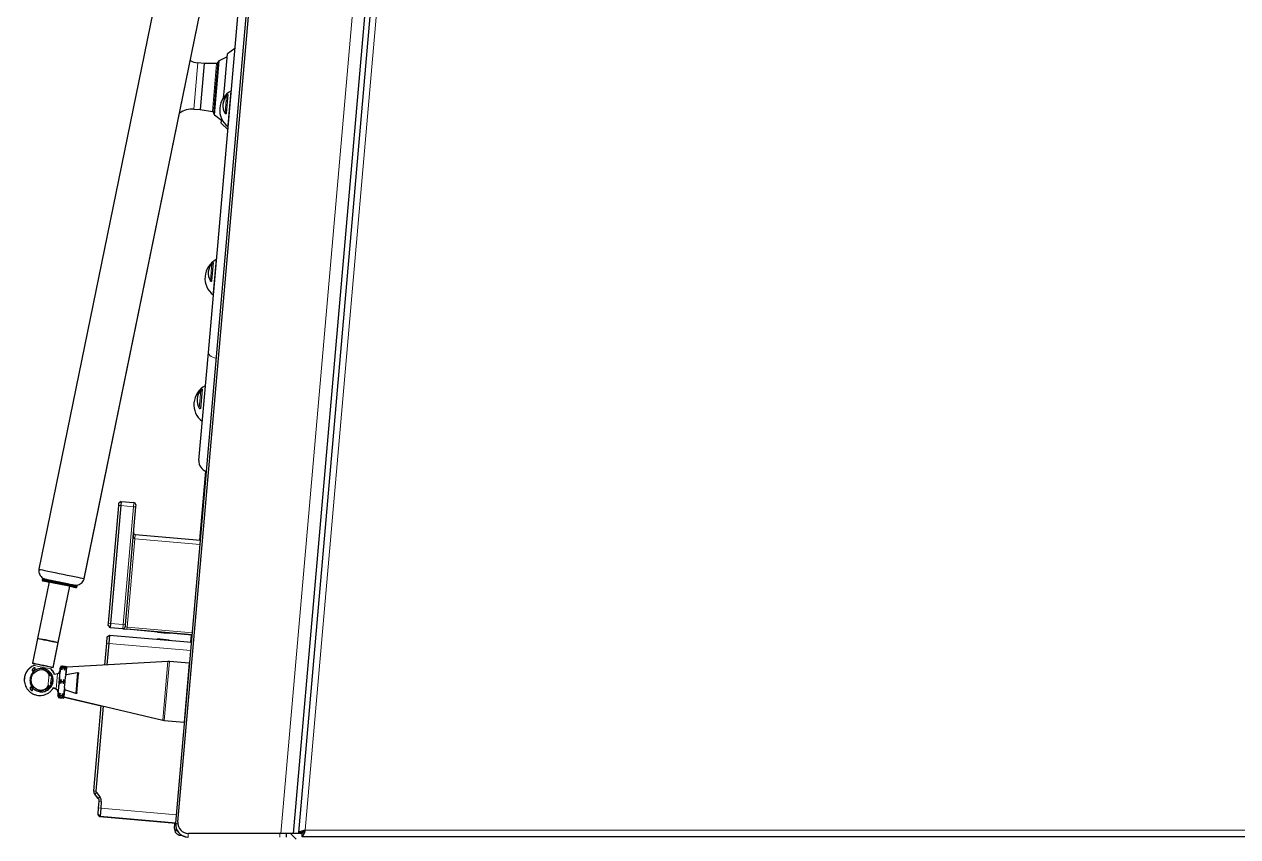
# Model space of a CAD drawing. Header units: millimetres. Extents: x -218071 to -203542, y 15363 to 51382.
# Drawn here: x -218069.8 to -218012.3, y 50829.3 to 50867.7 of the extents above; entities that cross this region are included whole.
import ezdxf

# ---------------------------------------------------------------- set-up
doc = ezdxf.new("R2010")
doc.units = ezdxf.units.MM
doc.header["$LTSCALE"] = 4
doc.layers.add('TPF-EQUIPEMENT', color=7, linetype='Continuous')

msp = doc.modelspace()

# ---------------------------------------------------------------- linework, layer by layer
at = {"layer": 'TPF-EQUIPEMENT', "color": 8, "linetype": 'Continuous', "lineweight": 18}
for p, q in [((-218057.666, 50829.426), (-218050.594, 50910.261)), ((-218056.512, 50829.592), (-218050.008, 50903.934)), ((-218061.59, 50865.913), (-218061.782, 50863.721)), ((-218060.906, 50863.607), (-218060.707, 50865.874)), ((-218060.588, 50866.013), (-218060.7, 50864.731)), ((-218060.7, 50864.731), (-218060.812, 50863.449)), ((-218060.304, 50863.523), (-218060.229, 50864.377)), ((-218060.168, 50862.966), (-218060.028, 50864.566)), ((-218060.174, 50862.891), (-218060.168, 50862.966)), ((-218060.863, 50855.018), (-218060.725, 50856.596)), ((-218060.998, 50855.591), (-218060.925, 50856.422)), ((-218060.871, 50854.922), (-218060.863, 50855.018)), ((-218061.526, 50849.556), (-218061.45, 50850.422)), ((-218061.389, 50849.009), (-218061.248, 50850.619)), ((-218061.394, 50848.945), (-218061.389, 50849.009)), ((-218064.644, 50844.898), (-218064.626, 50845.097)), ((-218065.242, 50844.95), (-218065.341, 50844.959)), ((-218064.644, 50844.898), (-218065.242, 50844.95)), ((-218065.132, 50839.319), (-218064.644, 50844.898)), ((-218064.644, 50844.898), (-218064.544, 50844.889)), ((-218064.575, 50843.386), (-218064.941, 50839.202)), ((-218064.575, 50843.386), (-218064.558, 50843.585)), ((-218061.487, 50843.116), (-218064.575, 50843.386)), ((-218065.829, 50839.38), (-218065.73, 50839.372)), ((-218065.73, 50839.372), (-218065.132, 50839.319)), ((-218065.149, 50839.12), (-218065.132, 50839.319)), ((-218065.132, 50839.319), (-218065.032, 50839.311)), ((-218065.15, 50839.111), (-218065.149, 50839.12)), ((-218064.941, 50839.202), (-218065.041, 50839.211)), ((-218064.951, 50839.094), (-218064.95, 50839.103)), ((-218064.95, 50839.103), (-218064.941, 50839.202)), ((-218064.941, 50839.202), (-218061.853, 50838.932)), ((-218065.912, 50838.434), (-218065.812, 50838.425)), ((-218061.927, 50838.085), (-218065.812, 50838.425)), ((-218063.255, 50834.794), (-218063.012, 50837.572)), ((-218062.94, 50837.571), (-218063.184, 50834.782)), ((-218068.541, 50837.206), (-218068.542, 50837.206)), ((-218068.258, 50836.818), (-218068.243, 50836.995)), ((-218067.801, 50837.297), (-218067.831, 50836.958)), ((-218067.375, 50836.051), (-218067.288, 50837.045)), ((-218062.244, 50834.7), (-218062, 50837.489)), ((-218068.696, 50836.377), (-218068.657, 50836.816)), ((-218068.657, 50836.816), (-218068.645, 50836.958)), ((-218068.543, 50836.788), (-218068.566, 50836.518)), ((-218068.306, 50836.271), (-218068.258, 50836.818)), ((-218068.307, 50836.262), (-218068.306, 50836.271)), ((-218067.895, 50836.23), (-218067.924, 50835.897)), ((-218067.924, 50835.897), (-218067.924, 50835.888)), ((-218066.424, 50831.435), (-218066.524, 50831.443)), ((-218066.524, 50831.435), (-218066.524, 50831.435)), ((-218066.401, 50831.362), (-218066.478, 50831.297)), ((-218066.474, 50831.293), (-218066.478, 50831.289)), ((-218066.308, 50831.094), (-218066.312, 50831.09)), ((-218066.235, 50831.163), (-218066.311, 50831.099)), ((-218066.166, 50830.945), (-218066.265, 50830.953)), ((-218066.193, 50830.629), (-218066.293, 50830.637)), ((-218066.193, 50830.629), (-218062.607, 50830.315)), ((-218062.538, 50829.904), (-218062.642, 50829.913)), ((-217955.169, 50829.592), (-218056.512, 50829.592)), ((-218062.045, 50829.426), (-218062.045, 50829.261)), ((-218057.704, 50829.261), (-218057.704, 50829.426)), ((-218056.762, 50829.426), (-218056.759, 50829.464))]:
    msp.add_line(p, q, dxfattribs=at)
at = {"layer": 'TPF-EQUIPEMENT', "color": 7, "linetype": 'Continuous', "lineweight": 25}
for p, q in [((-218062.642, 50829.913), (-218055.652, 50909.813)), ((-218062.537, 50829.97), (-218055.552, 50909.805)), ((-218057.063, 50829.426), (-218050.463, 50904.868)), ((-218050.307, 50903.96), (-218056.824, 50829.47)), ((-218060.476, 50884.214), (-218069.127, 50841.937)), ((-218066.972, 50841.487), (-218058.321, 50883.764)), ((-218066.971, 50841.496), (-218058.32, 50883.773)), ((-218061.094, 50852.203), (-218059.077, 50875.251)), ((-218060.338, 50864.699), (-218060.194, 50866.343)), ((-218059.835, 50866.589), (-218060.194, 50866.343)), ((-218061.288, 50865.887), (-218061.59, 50865.913)), ((-218061.288, 50865.887), (-218061.48, 50863.695)), ((-218060.707, 50865.874), (-218061.288, 50865.887)), ((-218060.737, 50864.734), (-218060.63, 50865.952)), ((-218060.207, 50866.193), (-218060.588, 50866.013)), ((-218060.843, 50863.517), (-218060.737, 50864.734)), ((-218060.377, 50864.259), (-218060.338, 50864.699)), ((-218060.176, 50864.41), (-218060.254, 50863.522)), ((-218061.782, 50863.721), (-218061.48, 50863.695)), ((-218061.48, 50863.695), (-218060.906, 50863.607)), ((-218060.812, 50863.449), (-218060.469, 50863.205)), ((-218060.482, 50863.055), (-218060.465, 50863.253)), ((-218060.482, 50863.055), (-218060.171, 50862.751)), ((-218060.872, 50856.457), (-218060.948, 50855.593)), ((-218061.541, 50847.091), (-218061.094, 50852.203)), ((-218061.397, 50850.454), (-218061.476, 50849.554)), ((-218061.506, 50843.318), (-218061.221, 50846.58)), ((-218065.341, 50844.959), (-218065.332, 50845.059)), ((-218065.224, 50845.149), (-218065.332, 50845.059)), ((-218065.224, 50845.149), (-218065.242, 50844.95)), ((-218065.224, 50845.149), (-218064.626, 50845.097)), ((-218065.829, 50839.38), (-218065.341, 50844.959)), ((-218065.242, 50844.95), (-218065.73, 50839.372)), ((-218064.544, 50844.889), (-218065.032, 50839.311)), ((-218064.536, 50844.989), (-218064.544, 50844.889)), ((-218064.558, 50843.585), (-218061.47, 50843.315)), ((-218068.636, 50841.342), (-218069.184, 50838.664)), ((-218068.964, 50841.428), (-218068.966, 50841.421)), ((-218068.966, 50841.421), (-218068.95, 50841.397)), ((-218068.956, 50841.474), (-218068.965, 50841.43)), ((-218068.965, 50841.43), (-218068.95, 50841.406)), ((-218068.932, 50841.491), (-218068.956, 50841.474)), ((-218068.88, 50841.486), (-218068.932, 50841.491)), ((-218068.205, 50838.455), (-218067.657, 50841.133)), ((-218068.204, 50838.464), (-218067.656, 50841.141)), ((-218067.657, 50841.133), (-218067.658, 50841.133)), ((-218067.325, 50841.163), (-218067.376, 50841.179)), ((-218067.344, 50841.068), (-218067.32, 50841.084)), ((-218067.343, 50841.077), (-218067.319, 50841.093)), ((-218067.31, 50841.137), (-218067.325, 50841.163)), ((-218067.32, 50841.084), (-218067.311, 50841.128)), ((-218067.319, 50841.093), (-218067.31, 50841.137)), ((-218067.311, 50841.128), (-218067.312, 50841.129)), ((-218067.312, 50841.128), (-218067.311, 50841.128)), ((-218065.839, 50839.272), (-218065.838, 50839.281)), ((-218065.838, 50839.281), (-218065.829, 50839.38)), ((-218065.838, 50839.281), (-218065.747, 50839.172)), ((-218065.73, 50839.372), (-218065.747, 50839.172)), ((-218065.032, 50839.311), (-218065.041, 50839.211)), ((-218065.912, 50838.434), (-218065.886, 50838.733)), ((-218065.886, 50838.733), (-218065.778, 50838.824)), ((-218065.839, 50839.272), (-218065.748, 50839.164)), ((-218065.778, 50838.824), (-218065.812, 50838.425)), ((-218065.778, 50838.824), (-218061.892, 50838.484)), ((-218065.747, 50839.172), (-218065.748, 50839.164)), ((-218065.15, 50839.111), (-218065.748, 50839.164)), ((-218065.149, 50839.12), (-218065.747, 50839.172)), ((-218065.15, 50839.111), (-218064.951, 50839.094)), ((-218065.149, 50839.12), (-218064.95, 50839.103)), ((-218063.31, 50838.95), (-218064.951, 50839.094)), ((-218061.862, 50838.832), (-218064.95, 50839.103)), ((-218061.863, 50838.824), (-218063.105, 50838.932)), ((-218061.929, 50838.487), (-218061.899, 50838.827)), ((-218069.184, 50838.664), (-218069.425, 50837.488)), ((-218068.446, 50837.279), (-218068.205, 50838.455)), ((-218068.445, 50837.288), (-218068.204, 50838.464)), ((-218068.205, 50838.455), (-218068.206, 50838.456)), ((-218066.003, 50837.4), (-218065.912, 50838.434)), ((-218065.812, 50838.425), (-218065.902, 50837.406)), ((-218063.012, 50837.572), (-218067.801, 50837.297)), ((-218062, 50837.489), (-218062.94, 50837.571)), ((-218069.424, 50837.488), (-218069.425, 50837.479)), ((-218069.365, 50837.383), (-218069.422, 50837.352)), ((-218069.366, 50837.375), (-218069.366, 50837.375)), ((-218068.483, 50837.134), (-218068.543, 50837.207)), ((-218068.243, 50836.995), (-218068.381, 50836.956)), ((-218068.123, 50837.252), (-218068.15, 50836.946)), ((-218068.114, 50837.272), (-218068.123, 50837.252)), ((-218068.109, 50837.284), (-218068.114, 50837.272)), ((-218068.113, 50837.271), (-218068.078, 50837.274)), ((-218068.097, 50837.288), (-218068.073, 50837.324)), ((-218068.07, 50837.36), (-218068.095, 50837.306)), ((-218068.073, 50837.324), (-218068.084, 50837.273)), ((-218068.078, 50837.274), (-218068.03, 50837.269)), ((-218068.07, 50837.36), (-218068.077, 50837.336)), ((-218068.073, 50837.324), (-218068.026, 50837.32)), ((-218068.07, 50837.36), (-218068.023, 50837.355)), ((-218068.025, 50837.169), (-218068.03, 50837.269)), ((-218068.017, 50837.266), (-218068.03, 50837.269)), ((-218068.022, 50837.268), (-218068.026, 50837.32)), ((-218068.014, 50837.298), (-218068.026, 50837.32)), ((-218068.025, 50837.169), (-218068.003, 50837.267)), ((-218068.025, 50837.169), (-218068.017, 50837.266)), ((-218068.015, 50837.301), (-218068.023, 50837.355)), ((-218068.022, 50837.352), (-218068.023, 50837.355)), ((-218068.014, 50837.304), (-218068.022, 50837.352)), ((-218068.003, 50837.267), (-218068.017, 50837.266)), ((-218068.016, 50837.273), (-218068.014, 50837.298)), ((-218068.014, 50837.296), (-218068.015, 50837.299)), ((-218067.997, 50837.35), (-218068.014, 50837.304)), ((-218067.999, 50837.317), (-218068.014, 50837.298)), ((-218068.014, 50837.296), (-218068.014, 50837.304)), ((-218068.014, 50837.296), (-218068.013, 50837.299)), ((-218068.013, 50837.301), (-218067.996, 50837.353)), ((-218068.011, 50837.267), (-218067.999, 50837.317)), ((-218068.003, 50837.267), (-218067.911, 50837.259)), ((-218067.999, 50837.317), (-218067.906, 50837.309)), ((-218067.996, 50837.353), (-218067.997, 50837.35)), ((-218067.996, 50837.353), (-218067.903, 50837.345)), ((-218067.906, 50837.159), (-218067.911, 50837.259)), ((-218067.897, 50837.256), (-218067.911, 50837.259)), ((-218067.903, 50837.257), (-218067.906, 50837.309)), ((-218067.895, 50837.288), (-218067.906, 50837.309)), ((-218067.906, 50837.159), (-218067.884, 50837.257)), ((-218067.906, 50837.159), (-218067.897, 50837.256)), ((-218067.895, 50837.29), (-218067.903, 50837.345)), ((-218067.903, 50837.342), (-218067.903, 50837.345)), ((-218067.894, 50837.293), (-218067.903, 50837.342)), ((-218067.897, 50837.263), (-218067.895, 50837.288)), ((-218067.884, 50837.257), (-218067.897, 50837.256)), ((-218067.879, 50837.307), (-218067.895, 50837.288)), ((-218067.895, 50837.285), (-218067.894, 50837.293)), ((-218067.895, 50837.285), (-218067.895, 50837.289)), ((-218067.895, 50837.285), (-218067.894, 50837.289)), ((-218067.877, 50837.339), (-218067.894, 50837.293)), ((-218067.893, 50837.29), (-218067.876, 50837.343)), ((-218067.892, 50837.256), (-218067.879, 50837.307)), ((-218067.884, 50837.257), (-218067.822, 50837.251)), ((-218067.879, 50837.307), (-218067.818, 50837.301)), ((-218067.876, 50837.343), (-218067.877, 50837.339)), ((-218067.876, 50837.343), (-218067.815, 50837.337)), ((-218067.851, 50836.92), (-218067.835, 50837.109)), ((-218067.835, 50837.109), (-218067.822, 50837.251)), ((-218067.831, 50836.958), (-218067.288, 50837.045)), ((-218067.822, 50837.251), (-218067.82, 50837.278)), ((-218067.82, 50837.278), (-218067.818, 50837.301)), ((-218067.818, 50837.301), (-218067.815, 50837.337)), ((-218067.321, 50836.1), (-218067.243, 50836.986)), ((-218068.15, 50836.946), (-218068.233, 50835.997)), ((-218068.134, 50836.632), (-218068.086, 50836.627)), ((-218068.064, 50836.725), (-218068.086, 50836.627)), ((-218068.082, 50836.526), (-218068.086, 50836.627)), ((-218068.082, 50836.526), (-218068.064, 50836.725)), ((-218068.082, 50836.526), (-218068.059, 50836.625)), ((-218068.059, 50836.625), (-218068.064, 50836.725)), ((-218068.059, 50836.625), (-218067.967, 50836.617)), ((-218067.945, 50836.715), (-218067.967, 50836.617)), ((-218067.962, 50836.515), (-218067.967, 50836.617)), ((-218067.962, 50836.515), (-218067.945, 50836.715)), ((-218067.962, 50836.515), (-218067.94, 50836.615)), ((-218067.94, 50836.615), (-218067.945, 50836.715)), ((-218067.94, 50836.615), (-218067.879, 50836.609)), ((-218067.902, 50836.339), (-218067.879, 50836.609)), ((-218067.879, 50836.609), (-218067.857, 50836.858)), ((-218067.851, 50836.92), (-218067.857, 50836.858)), ((-218069.663, 50836.248), (-218069.669, 50836.256)), ((-218068.439, 50836.326), (-218068.307, 50836.262)), ((-218068.435, 50836.333), (-218068.306, 50836.271)), ((-218068.233, 50835.997), (-218068.234, 50835.988)), ((-218068.234, 50835.988), (-218068.228, 50835.965)), ((-218068.233, 50835.997), (-218068.228, 50835.976)), ((-218068.228, 50835.976), (-218068.224, 50835.963)), ((-218068.221, 50835.939), (-218068.201, 50835.864)), ((-218068.217, 50835.965), (-218068.196, 50835.917)), ((-218068.205, 50835.904), (-218068.201, 50835.864)), ((-218068.201, 50835.864), (-218068.153, 50835.86)), ((-218068.196, 50835.917), (-218068.149, 50835.913)), ((-218068.144, 50835.963), (-218068.192, 50835.968)), ((-218068.191, 50835.979), (-218068.143, 50835.974)), ((-218068.135, 50835.916), (-218068.152, 50835.863)), ((-218068.152, 50835.863), (-218068.136, 50835.909)), ((-218068.134, 50835.932), (-218068.149, 50835.913)), ((-218068.144, 50835.963), (-218068.131, 50835.964)), ((-218068.121, 50836.074), (-218068.143, 50835.974)), ((-218068.13, 50835.972), (-218068.143, 50835.974)), ((-218068.136, 50835.909), (-218068.135, 50835.916)), ((-218068.136, 50835.909), (-218068.127, 50835.861)), ((-218068.127, 50835.861), (-218068.135, 50835.916)), ((-218068.122, 50835.911), (-218068.134, 50835.932)), ((-218068.117, 50835.961), (-218068.131, 50835.964)), ((-218068.13, 50835.972), (-218068.121, 50836.074)), ((-218068.13, 50835.972), (-218068.116, 50835.972)), ((-218068.126, 50835.858), (-218068.034, 50835.85)), ((-218068.122, 50835.911), (-218068.029, 50835.903)), ((-218068.116, 50835.972), (-218068.121, 50836.074)), ((-218068.025, 50835.953), (-218068.117, 50835.961)), ((-218068.116, 50835.972), (-218068.024, 50835.964)), ((-218068.015, 50835.905), (-218068.033, 50835.853)), ((-218068.033, 50835.853), (-218068.016, 50835.899)), ((-218068.014, 50835.922), (-218068.029, 50835.903)), ((-218068.025, 50835.953), (-218068.011, 50835.954)), ((-218068.002, 50836.063), (-218068.024, 50835.964)), ((-218068.011, 50835.961), (-218068.024, 50835.964)), ((-218068.016, 50835.899), (-218068.015, 50835.905)), ((-218068.016, 50835.899), (-218068.008, 50835.851)), ((-218068.007, 50835.851), (-218068.015, 50835.905)), ((-218068.002, 50835.9), (-218068.014, 50835.922)), ((-218068.011, 50835.961), (-218068.002, 50836.063)), ((-218068.011, 50835.961), (-218067.997, 50835.962)), ((-218067.998, 50835.951), (-218068.011, 50835.954)), ((-218068.007, 50835.847), (-218067.946, 50835.842)), ((-218067.997, 50835.962), (-218068.002, 50836.063)), ((-218068.002, 50835.9), (-218067.941, 50835.895)), ((-218067.937, 50835.945), (-218067.998, 50835.951)), ((-218067.997, 50835.962), (-218067.936, 50835.956)), ((-218067.946, 50835.842), (-218067.941, 50835.895)), ((-218067.941, 50835.895), (-218067.939, 50835.918)), ((-218067.939, 50835.918), (-218067.936, 50835.956)), ((-218067.936, 50835.956), (-218067.923, 50836.101)), ((-218067.936, 50835.954), (-218067.936, 50835.956)), ((-218067.924, 50835.897), (-218063.255, 50834.794)), ((-218067.924, 50835.888), (-218066.171, 50835.474)), ((-218067.923, 50836.101), (-218067.908, 50836.271)), ((-218067.902, 50836.339), (-218067.908, 50836.271)), ((-218067.375, 50836.051), (-218067.895, 50836.23)), ((-218066.524, 50831.443), (-218066.17, 50835.483)), ((-218066.072, 50835.459), (-218066.424, 50831.435)), ((-218063.184, 50834.782), (-218062.244, 50834.7)), ((-218066.524, 50831.435), (-218066.524, 50831.443)), ((-218066.311, 50831.099), (-218066.478, 50831.297)), ((-218066.312, 50831.09), (-218066.478, 50831.289)), ((-218066.401, 50831.362), (-218066.235, 50831.163)), ((-218066.293, 50830.637), (-218066.265, 50830.953)), ((-218066.166, 50830.945), (-218066.193, 50830.629)), ((-218066.32, 50830.33), (-218066.319, 50830.338)), ((-218066.229, 50830.221), (-218066.32, 50830.33)), ((-218066.319, 50830.338), (-218066.293, 50830.637)), ((-218066.228, 50830.23), (-218066.319, 50830.338)), ((-218066.228, 50830.23), (-218066.229, 50830.221)), ((-218062.643, 50829.908), (-218066.229, 50830.221)), ((-218066.193, 50830.629), (-218066.228, 50830.23)), ((-218062.642, 50829.916), (-218066.228, 50830.23)), ((-218062.7, 50829.672), (-218062.679, 50829.911)), ((-218062.643, 50829.905), (-218062.642, 50829.913)), ((-218062.414, 50829.402), (-218062.417, 50829.346)), ((-218062.401, 50829.369), (-218062.401, 50829.346)), ((-218062.401, 50829.346), (-218062.366, 50829.346)), ((-218057.666, 50829.426), (-218062.039, 50829.426)), ((-218057.063, 50829.426), (-218057.666, 50829.426)), ((-218057.404, 50829.426), (-218057.404, 50829.261)), ((-218057.21, 50829.426), (-218056.941, 50829.158)), ((-218056.762, 50829.426), (-218057.063, 50829.426)), ((-218056.674, 50829.457), (-218056.824, 50829.47)), ((-218056.661, 50829.426), (-218056.762, 50829.426)), ((-218056.661, 50829.442), (-218056.661, 50829.292)), ((-218056.661, 50829.292), (-217955.034, 50829.292))]:
    msp.add_line(p, q, dxfattribs=at)
at = {"layer": 'TPF-EQUIPEMENT', "color": 8, "linetype": 'Continuous', "lineweight": 18, "flags": 128}
for points in [[(-218061.094, 50852.203), (-218061.088, 50852.154), (-218061.064, 50852.105), (-218061.022, 50852.058), (-218060.963, 50852.015), (-218060.89, 50851.977), (-218060.806, 50851.947), (-218060.716, 50851.925)], [(-218068.541, 50837.215), (-218068.541, 50837.215), (-218068.567, 50837.22), (-218068.627, 50837.233), (-218068.716, 50837.251), (-218068.826, 50837.274), (-218068.947, 50837.299), (-218069.069, 50837.324), (-218069.181, 50837.346), (-218069.272, 50837.365), (-218069.335, 50837.378), (-218069.364, 50837.383), (-218069.365, 50837.383)]]:
    msp.add_lwpolyline(points, dxfattribs=at)
at = {"layer": 'TPF-EQUIPEMENT', "color": 7, "linetype": 'Continuous', "lineweight": 25, "flags": 128}
for points in [[(-218069.127, 50841.937), (-218069.126, 50841.937), (-218069.104, 50841.933), (-218069.047, 50841.921), (-218068.958, 50841.904), (-218068.84, 50841.88), (-218068.697, 50841.851), (-218068.533, 50841.817), (-218068.353, 50841.781), (-218068.163, 50841.742), (-218067.97, 50841.702), (-218067.78, 50841.663), (-218067.598, 50841.626), (-218067.43, 50841.592), (-218067.283, 50841.561), (-218067.16, 50841.536), (-218067.065, 50841.516), (-218067.003, 50841.503), (-218066.973, 50841.496), (-218066.971, 50841.496)], [(-218068.966, 50841.421), (-218068.964, 50841.42), (-218068.958, 50841.419)], [(-218068.965, 50841.43), (-218068.964, 50841.429), (-218068.936, 50841.424), (-218068.873, 50841.412), (-218068.779, 50841.393), (-218068.656, 50841.368), (-218068.512, 50841.338), (-218068.351, 50841.305), (-218068.18, 50841.271), (-218068.009, 50841.236), (-218067.843, 50841.202), (-218067.69, 50841.17), (-218067.557, 50841.143), (-218067.449, 50841.12), (-218067.372, 50841.104), (-218067.329, 50841.095), (-218067.319, 50841.093)], [(-218068.956, 50841.474), (-218068.955, 50841.474), (-218068.927, 50841.468), (-218068.864, 50841.456), (-218068.77, 50841.437), (-218068.647, 50841.412), (-218068.502, 50841.382), (-218068.342, 50841.35), (-218068.171, 50841.315), (-218068, 50841.28), (-218067.834, 50841.246), (-218067.681, 50841.214), (-218067.548, 50841.187), (-218067.44, 50841.164), (-218067.363, 50841.148), (-218067.32, 50841.139), (-218067.31, 50841.137)], [(-218068.636, 50841.341), (-218068.718, 50841.357), (-218068.823, 50841.379), (-218068.898, 50841.395), (-218068.94, 50841.404), (-218068.948, 50841.406), (-218068.921, 50841.401), (-218068.86, 50841.388), (-218068.768, 50841.37), (-218068.648, 50841.346), (-218068.507, 50841.317), (-218068.35, 50841.285), (-218068.184, 50841.251), (-218068.016, 50841.217), (-218067.854, 50841.183), (-218067.705, 50841.153), (-218067.575, 50841.126), (-218067.47, 50841.104), (-218067.395, 50841.088), (-218067.352, 50841.079), (-218067.344, 50841.077), (-218067.371, 50841.083), (-218067.433, 50841.095), (-218067.525, 50841.113), (-218067.644, 50841.138), (-218067.657, 50841.14)], [(-218068.638, 50841.333), (-218068.728, 50841.351), (-218068.83, 50841.372), (-218068.903, 50841.387), (-218068.943, 50841.396), (-218068.948, 50841.397), (-218068.918, 50841.391), (-218068.854, 50841.378), (-218068.76, 50841.359), (-218068.638, 50841.334), (-218068.638, 50841.334)], [(-218068.932, 50841.491), (-218068.931, 50841.491), (-218068.904, 50841.486), (-218068.842, 50841.474), (-218068.75, 50841.455), (-218068.631, 50841.431), (-218068.489, 50841.402), (-218068.332, 50841.37), (-218068.166, 50841.336), (-218067.998, 50841.302), (-218067.836, 50841.269), (-218067.687, 50841.238), (-218067.557, 50841.211), (-218067.452, 50841.189), (-218067.377, 50841.174), (-218067.334, 50841.165), (-218067.325, 50841.163)], [(-218068.88, 50841.486), (-218068.875, 50841.485), (-218068.84, 50841.479), (-218068.772, 50841.465), (-218068.673, 50841.445), (-218068.549, 50841.42), (-218068.406, 50841.391), (-218068.249, 50841.359), (-218068.087, 50841.325), (-218067.926, 50841.293), (-218067.775, 50841.262), (-218067.641, 50841.234), (-218067.529, 50841.211), (-218067.445, 50841.193), (-218067.393, 50841.182), (-218067.376, 50841.179)], [(-218067.656, 50841.141), (-218067.664, 50841.143), (-218067.705, 50841.152), (-218067.78, 50841.167), (-218067.881, 50841.188), (-218068.002, 50841.213), (-218068.133, 50841.24), (-218068.266, 50841.267), (-218068.39, 50841.292), (-218068.495, 50841.314), (-218068.575, 50841.33), (-218068.623, 50841.339), (-218068.636, 50841.342)], [(-218067.658, 50841.133), (-218067.566, 50841.115), (-218067.463, 50841.093), (-218067.391, 50841.078), (-218067.351, 50841.07), (-218067.346, 50841.069), (-218067.376, 50841.075), (-218067.44, 50841.088), (-218067.534, 50841.107), (-218067.656, 50841.132), (-218067.658, 50841.132)], [(-218067.329, 50841.086), (-218067.327, 50841.086), (-218067.32, 50841.084)], [(-218069.184, 50838.664), (-218069.182, 50838.664), (-218069.154, 50838.659), (-218069.091, 50838.646), (-218068.999, 50838.628), (-218068.885, 50838.604), (-218068.756, 50838.578), (-218068.622, 50838.551), (-218068.494, 50838.524), (-218068.381, 50838.501), (-218068.291, 50838.482), (-218068.231, 50838.47), (-218068.205, 50838.464), (-218068.204, 50838.464)], [(-218068.204, 50838.464), (-218068.212, 50838.466), (-218068.253, 50838.475), (-218068.327, 50838.49), (-218068.429, 50838.511), (-218068.55, 50838.536), (-218068.681, 50838.563), (-218068.814, 50838.59), (-218068.937, 50838.615), (-218069.043, 50838.636), (-218069.123, 50838.652), (-218069.171, 50838.662), (-218069.184, 50838.664)], [(-218068.206, 50838.456), (-218068.205, 50838.455), (-218068.205, 50838.455)], [(-218069.372, 50837.468), (-218069.41, 50837.476), (-218069.425, 50837.479)], [(-218069.014, 50837.403), (-218069.142, 50837.429), (-218069.254, 50837.452), (-218069.342, 50837.471), (-218069.401, 50837.483), (-218069.424, 50837.488), (-218069.412, 50837.486), (-218069.364, 50837.476), (-218069.284, 50837.46), (-218069.178, 50837.439), (-218069.054, 50837.413), (-218068.922, 50837.386), (-218068.79, 50837.359), (-218068.669, 50837.334), (-218068.568, 50837.314), (-218068.494, 50837.298), (-218068.453, 50837.289), (-218068.447, 50837.288), (-218068.478, 50837.294), (-218068.542, 50837.307), (-218068.636, 50837.326), (-218068.752, 50837.349), (-218068.881, 50837.376), (-218069.014, 50837.403)], [(-218068.446, 50837.279), (-218068.452, 50837.28), (-218068.491, 50837.288), (-218068.492, 50837.288)], [(-218068.629, 50836.938), (-218068.636, 50836.945), (-218068.645, 50836.958)], [(-218069.15, 50836.212), (-218069.15, 50836.212), (-218069.067, 50836.214)]]:
    msp.add_lwpolyline(points, dxfattribs=at)
at = {"layer": 'TPF-EQUIPEMENT', "color": 7, "linetype": 'Continuous', "lineweight": 25}
msp.add_circle((-218068.995, 50836.692), 0.495, dxfattribs=at)
for centre, radius, start, end in [((-218061.503, 50866.909), 1, 243.2121, 265), ((-218060.706, 50865.948), 0.075, 268.71576, 355), ((-218060.555, 50865.945), 0.075, 115.4217, 175), ((-218060.023, 50864.557), 0.01, 355, 117.83385), ((-218059.561, 50863.681), 1, 117.83385, 232.16615), ((-218059.676, 50863.898), 0.732, 139.12347, 210.87653), ((-218061.869, 50862.725), 1, 85, 126.40098), ((-218060.917, 50863.533), 0.075, 355, 81.28424), ((-218060.768, 50863.51), 0.075, 175, 234.5783), ((-218060.168, 50862.899), 0.01, 232.16615, 355), ((-218060.258, 50855.712), 1, 117.83385, 232.16615), ((-218060.72, 50856.587), 0.01, 355, 117.83385), ((-218060.406, 50855.958), 0.696, 138.1999, 211.8001), ((-218060.865, 50854.93), 0.01, 232.16615, 355), ((-218060.781, 50849.734), 1, 117.83385, 232.16615), ((-218060.88, 50849.936), 0.75, 139.55972, 210.44028), ((-218061.243, 50850.61), 0.01, 355, 117.83385), ((-218061.388, 50848.953), 0.01, 232.16615, 355), ((-218061.043, 50847.047), 0.5, 175, 253.46304), ((-218064.635, 50844.998), 0.1, 355, 85), ((-218064.549, 50843.685), 0.1, 175, 265), ((-218065.141, 50839.211), 0.1, 265, 289.14992), ((-218065.141, 50839.22), 0.1, 265, 355), ((-218062.838, 50843.165), 4.25, 261.06877, 268.93123), ((-218062.837, 50843.174), 4.25, 261.06877, 268.93123), ((-218063.607, 50834.377), 4.25, 81.06877, 88.93123), ((-218062.983, 50837.073), 0.5, 85, 93.29714), ((-218069.386, 50837.42), 0.05, 294.01982, 78.43511), ((-218069.064, 50836.709), 0.492, 27.45147, 75.01071), ((-218069.043, 50836.704), 0.493, 20.3443, 76.2227), ((-218068.505, 50837.24), 0.05, 78.43556, 222.85085), ((-218068.284, 50837.139), 0.15, 285.83, 355), ((-218067.8, 50837.277), 0.02, 93.29714, 175), ((-218062.001, 50837.469), 0.02, 355, 85), ((-218069.047, 50836.692), 0.494, 262.11679, 329.78106), ((-218068.62, 50836.312), 0.1, 101.87446, 139.30813), ((-218069.067, 50836.694), 0.493, 263.25639, 322.75613), ((-218068.372, 50836.127), 0.15, 355, 64.17), ((-218068.372, 50836.136), 0.15, 355, 64.17), ((-218067.92, 50835.908), 0.02, 175, 256.70286), ((-218067.919, 50835.916), 0.02, 175, 256.70286), ((-218063.14, 50835.28), 0.5, 256.70286, 265), ((-218062.242, 50834.72), 0.02, 265, 355), ((-218066.325, 50831.417), 0.2, 175, 220), ((-218066.324, 50831.426), 0.2, 175, 220), ((-218066.324, 50831.426), 0.1, 175, 220), ((-218066.465, 50830.962), 0.2, 355, 40), ((-218066.465, 50830.971), 0.2, 355, 40), ((-218066.465, 50830.971), 0.3, 355, 40), ((-218062.401, 50829.646), 0.3, 175, 266.87582), ((-218062.045, 50829.861), 0.6, 175, 270), ((-218062.045, 50829.852), 0.6, 175, 266.76574), ((-218062.039, 50829.926), 0.5, 175, 270)]:
    msp.add_arc(centre, radius, start, end, dxfattribs=at)
at = {"layer": 'TPF-EQUIPEMENT', "color": 8, "linetype": 'Continuous', "lineweight": 18}
msp.add_ellipse((-218064.549, 50843.685), major_axis=(0.026, 0.299), ratio=0.333333, start_param=1.570796, end_param=3.141593, dxfattribs=at)
at = {"layer": 'TPF-EQUIPEMENT', "color": 7, "linetype": 'Continuous', "lineweight": 25}
for centre, major_axis, ratio, end_param in [((-218062.401, 50829.646), (0.299, -0.026), 0.454589, 4.232583), ((-218062.045, 50829.852), (0.598, -0.052), 0.47825, 3.169554)]:
    msp.add_ellipse(centre, major_axis=major_axis, ratio=ratio, start_param=3.141593, end_param=end_param, dxfattribs=at)
for points, knots in [([(-218060.229, 50864.377), (-218060.222, 50864.386), (-218060.213, 50864.396), (-218060.198, 50864.408), (-218060.191, 50864.413), (-218060.184, 50864.417), (-218060.18, 50864.417), (-218060.176, 50864.416), (-218060.176, 50864.412), (-218060.176, 50864.41)], [0, 0, 0, 0, 0.334961, 0.443033, 0.551969, 0.635663, 0.719311, 0.833198, 1, 1, 1, 1]), ([(-218060.254, 50863.522), (-218060.255, 50863.517), (-218060.256, 50863.509), (-218060.26, 50863.499), (-218060.265, 50863.494), (-218060.271, 50863.493), (-218060.278, 50863.494), (-218060.288, 50863.501), (-218060.297, 50863.512), (-218060.303, 50863.52), (-218060.304, 50863.523)], [0, 0, 0, 0, 0.162591, 0.272732, 0.360768, 0.449106, 0.532458, 0.668131, 0.902571, 1, 1, 1, 1]), ([(-218060.925, 50856.422), (-218060.918, 50856.43), (-218060.909, 50856.44), (-218060.894, 50856.452), (-218060.887, 50856.458), (-218060.88, 50856.461), (-218060.876, 50856.462), (-218060.872, 50856.462), (-218060.872, 50856.459), (-218060.872, 50856.457)], [0, 0, 0, 0, 0.334961, 0.443033, 0.551969, 0.635663, 0.719311, 0.833198, 1, 1, 1, 1]), ([(-218060.948, 50855.593), (-218060.948, 50855.588), (-218060.949, 50855.58), (-218060.954, 50855.57), (-218060.959, 50855.564), (-218060.964, 50855.562), (-218060.972, 50855.563), (-218060.982, 50855.569), (-218060.991, 50855.58), (-218060.996, 50855.588), (-218060.998, 50855.591)], [0, 0, 0, 0, 0.162591, 0.272732, 0.360768, 0.449106, 0.532458, 0.668131, 0.902571, 1, 1, 1, 1]), ([(-218061.45, 50850.422), (-218061.443, 50850.431), (-218061.433, 50850.441), (-218061.419, 50850.453), (-218061.412, 50850.458), (-218061.405, 50850.461), (-218061.401, 50850.462), (-218061.397, 50850.46), (-218061.397, 50850.456), (-218061.397, 50850.454)], [0, 0, 0, 0, 0.334961, 0.443033, 0.551969, 0.635663, 0.719311, 0.833198, 1, 1, 1, 1]), ([(-218061.476, 50849.554), (-218061.477, 50849.549), (-218061.478, 50849.541), (-218061.482, 50849.531), (-218061.487, 50849.527), (-218061.493, 50849.525), (-218061.5, 50849.527), (-218061.51, 50849.534), (-218061.519, 50849.545), (-218061.524, 50849.554), (-218061.526, 50849.556)], [0, 0, 0, 0, 0.162591, 0.272732, 0.360768, 0.449106, 0.532458, 0.668131, 0.902571, 1, 1, 1, 1]), ([(-218069.124, 50841.936), (-218069.126, 50841.929), (-218069.137, 50841.883), (-218069.126, 50841.795), (-218069.09, 50841.683), (-218069.023, 50841.586), (-218068.945, 50841.518), (-218068.888, 50841.491), (-218068.866, 50841.481)], [0, 0, 0, 0, 0.041801, 0.249327, 0.456854, 0.664385, 0.87193, 1, 1, 1, 1]), ([(-218067.39, 50841.179), (-218067.367, 50841.18), (-218067.308, 50841.182), (-218067.213, 50841.21), (-218067.113, 50841.27), (-218067.034, 50841.357), (-218066.986, 50841.435), (-218066.977, 50841.485), (-218066.975, 50841.496)], [0, 0, 0, 0, 0.1191122, 0.3154829, 0.5229996, 0.730874, 0.9387643, 1, 1, 1, 1]), ([(-218069.736, 50837.026), (-218069.747, 50837.004), (-218069.78, 50836.937), (-218069.796, 50836.862), (-218069.806, 50836.812)], [0, 0, 0, 0, 0.326131, 1, 1, 1, 1]), ([(-218069.362, 50837.385), (-218069.362, 50837.385), (-218069.411, 50837.37), (-218069.5, 50837.312), (-218069.62, 50837.213), (-218069.704, 50837.099), (-218069.767, 50836.978), (-218069.788, 50836.897), (-218069.8, 50836.851)], [0, 0, 0, 0, 0.001436, 0.215809, 0.431675, 0.652522, 0.803102, 1, 1, 1, 1]), ([(-218069.367, 50837.373), (-218069.406, 50837.355), (-218069.487, 50837.316), (-218069.59, 50837.231), (-218069.672, 50837.139), (-218069.711, 50837.073), (-218069.727, 50837.044)], [0, 0, 0, 0, 0.259622, 0.539816, 0.803425, 1, 1, 1, 1]), ([(-218069.108, 50836.145), (-218069.145, 50836.155), (-218069.242, 50836.181), (-218069.378, 50836.274), (-218069.492, 50836.424), (-218069.549, 50836.604), (-218069.545, 50836.794), (-218069.478, 50836.972), (-218069.358, 50837.117), (-218069.196, 50837.215), (-218069.013, 50837.252), (-218068.827, 50837.227), (-218068.661, 50837.14), (-218068.532, 50837.003), (-218068.456, 50836.83), (-218068.441, 50836.641), (-218068.489, 50836.457), (-218068.594, 50836.299), (-218068.744, 50836.186), (-218068.924, 50836.126), (-218069.047, 50836.138), (-218069.108, 50836.145)], [0, 0, 0, 0, 0.033603, 0.087292, 0.14098, 0.194669, 0.248358, 0.302047, 0.355735, 0.409424, 0.463113, 0.516801, 0.57049, 0.624179, 0.677868, 0.731556, 0.785245, 0.838934, 0.892623, 0.946311, 1, 1, 1, 1]), ([(-218069.3, 50837.25), (-218069.3, 50837.246), (-218069.302, 50837.232), (-218069.316, 50837.205), (-218069.342, 50837.172), (-218069.37, 50837.147), (-218069.393, 50837.133), (-218069.409, 50837.127), (-218069.421, 50837.127), (-218069.43, 50837.13), (-218069.438, 50837.138), (-218069.442, 50837.153), (-218069.44, 50837.178), (-218069.425, 50837.21), (-218069.401, 50837.24), (-218069.374, 50837.261), (-218069.352, 50837.272), (-218069.335, 50837.276), (-218069.321, 50837.276), (-218069.309, 50837.272), (-218069.301, 50837.263), (-218069.3, 50837.254), (-218069.3, 50837.25)], [0, 0, 0, 0, 0.034193, 0.115041, 0.214864, 0.287953, 0.332497, 0.362374, 0.386633, 0.410858, 0.43993, 0.480805, 0.542063, 0.632576, 0.720746, 0.782804, 0.826342, 0.855758, 0.885501, 0.920293, 0.954848, 1, 1, 1, 1]), ([(-218068.645, 50836.952), (-218068.65, 50836.962), (-218068.671, 50837.007), (-218068.733, 50837.072), (-218068.815, 50837.133), (-218068.89, 50837.17), (-218068.934, 50837.181), (-218068.953, 50837.186)], [0, 0, 0, 0, 0.077695, 0.374612, 0.661116, 0.853856, 1, 1, 1, 1]), ([(-218068.381, 50836.956), (-218068.398, 50836.996), (-218068.434, 50837.082), (-218068.493, 50837.17), (-218068.539, 50837.21), (-218068.547, 50837.217)], [0, 0, 0, 0, 0.416168, 0.898485, 1, 1, 1, 1]), ([(-218068.385, 50836.955), (-218068.387, 50836.962), (-218068.401, 50837.008), (-218068.433, 50837.068), (-218068.469, 50837.115), (-218068.481, 50837.13)], [0, 0, 0, 0, 0.113068, 0.717933, 1, 1, 1, 1]), ([(-218068.078, 50837.274), (-218068.105, 50837.17), (-218068.16, 50836.959), (-218068.143, 50836.742), (-218068.134, 50836.632)], [0, 0, 0, 0, 0.491212, 1, 1, 1, 1]), ([(-218067.288, 50837.045), (-218067.285, 50837.045), (-218067.277, 50837.045), (-218067.267, 50837.042), (-218067.257, 50837.036), (-218067.247, 50837.023), (-218067.243, 50837.005), (-218067.243, 50836.992), (-218067.243, 50836.986)], [0, 0, 0, 0, 0.111372, 0.222766, 0.332636, 0.510377, 0.789409, 1, 1, 1, 1]), ([(-218069.8, 50836.851), (-218069.807, 50836.798), (-218069.819, 50836.715), (-218069.808, 50836.585), (-218069.78, 50836.462), (-218069.719, 50836.328), (-218069.63, 50836.206), (-218069.517, 50836.103), (-218069.385, 50836.025), (-218069.239, 50835.976), (-218069.087, 50835.958), (-218068.933, 50835.971), (-218068.785, 50836.016), (-218068.649, 50836.091), (-218068.532, 50836.194), (-218068.462, 50836.279), (-218068.437, 50836.33), (-218068.435, 50836.333)], [0, 0, 0, 0, 0.0770562, 0.1198445, 0.1872749, 0.2580937, 0.3304658, 0.4033865, 0.4765475, 0.5498384, 0.6232205, 0.696691, 0.7702819, 0.8440909, 0.9184138, 0.9944517, 1, 1, 1, 1]), ([(-218069.8, 50836.851), (-218069.806, 50836.82), (-218069.815, 50836.776), (-218069.813, 50836.731), (-218069.812, 50836.718)], [0, 0, 0, 0, 0.7062787, 1, 1, 1, 1]), ([(-218068.134, 50836.632), (-218068.161, 50836.526), (-218068.217, 50836.312), (-218068.2, 50836.091), (-218068.191, 50835.979)], [0, 0, 0, 0, 0.491212, 1, 1, 1, 1]), ([(-218067.831, 50836.958), (-218067.831, 50836.958), (-218067.832, 50836.958), (-218067.835, 50836.957), (-218067.84, 50836.953), (-218067.847, 50836.943), (-218067.85, 50836.931), (-218067.851, 50836.923), (-218067.851, 50836.92)], [0, 0, 0, 0, 0.000506, 0.078565, 0.205845, 0.421479, 0.828125, 1, 1, 1, 1]), ([(-218069.501, 50836.354), (-218069.499, 50836.353), (-218069.492, 50836.35), (-218069.479, 50836.34), (-218069.46, 50836.319), (-218069.439, 50836.287), (-218069.423, 50836.25), (-218069.418, 50836.22), (-218069.422, 50836.203), (-218069.431, 50836.194), (-218069.442, 50836.191), (-218069.454, 50836.193), (-218069.47, 50836.2), (-218069.487, 50836.212), (-218069.508, 50836.233), (-218069.527, 50836.263), (-218069.538, 50836.298), (-218069.54, 50836.328), (-218069.532, 50836.347), (-218069.523, 50836.355), (-218069.513, 50836.358), (-218069.505, 50836.356), (-218069.501, 50836.354)], [0, 0, 0, 0, 0.015581, 0.050565, 0.091991, 0.171789, 0.270714, 0.346456, 0.398728, 0.436661, 0.465498, 0.496786, 0.527957, 0.566182, 0.617102, 0.691524, 0.779168, 0.862956, 0.914857, 0.94808, 0.974032, 1, 1, 1, 1]), ([(-218069.119, 50836.205), (-218069.076, 50836.204), (-218069.015, 50836.203), (-218068.924, 50836.224), (-218068.845, 50836.256), (-218068.76, 50836.308), (-218068.716, 50836.358), (-218068.694, 50836.381)], [0, 0, 0, 0, 0.264448, 0.382243, 0.582547, 0.801402, 1, 1, 1, 1]), ([(-218068.191, 50835.979), (-218068.209, 50835.978), (-218068.246, 50835.978), (-218068.21, 50835.971), (-218068.192, 50835.968)], [0, 0, 0, 0, 0.491212, 1, 1, 1, 1]), ([(-218067.908, 50836.271), (-218067.908, 50836.267), (-218067.909, 50836.259), (-218067.907, 50836.247), (-218067.903, 50836.238), (-218067.899, 50836.232), (-218067.896, 50836.231), (-218067.895, 50836.23)], [0, 0, 0, 0, 0.291389, 0.517959, 0.798143, 0.910158, 1, 1, 1, 1]), ([(-218067.321, 50836.1), (-218067.323, 50836.089), (-218067.326, 50836.072), (-218067.339, 50836.057), (-218067.35, 50836.05), (-218067.363, 50836.048), (-218067.371, 50836.049), (-218067.375, 50836.051), (-218067.375, 50836.051)], [0, 0, 0, 0, 0.429513, 0.59431, 0.760561, 0.871362, 0.982454, 1, 1, 1, 1]), ([(-218056.824, 50829.47), (-218056.819, 50829.48), (-218056.81, 50829.502), (-218056.75, 50829.531), (-218056.665, 50829.557), (-218056.58, 50829.577), (-218056.528, 50829.588), (-218056.512, 50829.592)], [0, 0, 0, 0, 0.225188, 0.450416, 0.675644, 0.900872, 1, 1, 1, 1]), ([(-218056.674, 50829.457), (-218056.67, 50829.47), (-218056.663, 50829.496), (-218056.621, 50829.531), (-218056.569, 50829.563), (-218056.53, 50829.583), (-218056.512, 50829.592)], [0, 0, 0, 0, 0.27491, 0.529341, 0.783716, 1, 1, 1, 1])]:
    msp.add_open_spline(points, degree=3, knots=knots, dxfattribs=at)
at = {"layer": 'TPF-EQUIPEMENT', "color": 8, "linetype": 'Continuous', "lineweight": 18}
msp.add_open_spline([(-218069.006, 50837.402), (-218069.06, 50837.413), (-218069.143, 50837.43), (-218069.235, 50837.449), (-218069.296, 50837.461), (-218069.341, 50837.471), (-218069.376, 50837.478), (-218069.38, 50837.479), (-218069.331, 50837.469), (-218069.262, 50837.455), (-218069.194, 50837.442), (-218069.115, 50837.426), (-218069.005, 50837.403), (-218068.862, 50837.374), (-218068.727, 50837.346), (-218068.634, 50837.327), (-218068.574, 50837.315), (-218068.529, 50837.305), (-218068.493, 50837.298), (-218068.489, 50837.297), (-218068.539, 50837.306), (-218068.608, 50837.32), (-218068.676, 50837.334), (-218068.755, 50837.35), (-218068.865, 50837.373), (-218068.951, 50837.39), (-218069.006, 50837.402)], degree=3, knots=[0, 0, 0, 0, 0.059864, 0.09209, 0.125, 0.15791, 0.190136, 0.25, 0.309864, 0.34209, 0.375, 0.40791, 0.440136, 0.5, 0.559864, 0.59209, 0.625, 0.65791, 0.690136, 0.75, 0.809864, 0.84209, 0.875, 0.90791, 0.940136, 1, 1, 1, 1], dxfattribs=at)
at = {"layer": 'TPF-EQUIPEMENT', "color": 7, "linetype": 'Continuous', "lineweight": 25}
for points in [[(-218056.512, 50829.592), (-218056.524, 50829.553), (-218056.549, 50829.474), (-218056.586, 50829.375), (-218056.624, 50829.305), (-218056.648, 50829.296), (-218056.661, 50829.292)], [(-218056.512, 50829.592), (-218056.524, 50829.572), (-218056.549, 50829.533), (-218056.586, 50829.483), (-218056.624, 50829.449), (-218056.648, 50829.444), (-218056.661, 50829.442)]]:
    msp.add_open_spline(points, degree=3, dxfattribs=at)

doc.saveas('drawing.dxf')
